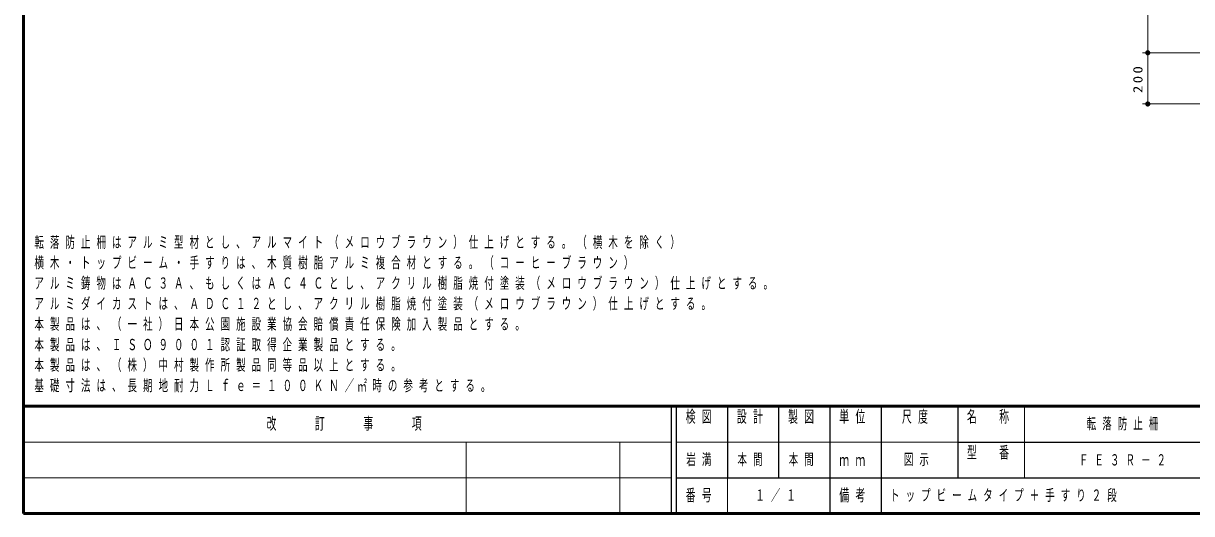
# Model space of a CAD drawing. Units: millimetres on the paper, scale 1:20. Extents: x -365 to 0, y 0 to 257.
# Drawn here: x -365 to -136.8, y 0 to 95.8 of the extents above; entities that cross this region are included whole.
import ezdxf
from ezdxf.enums import TextEntityAlignment as Align

# ---------------------------------------------------------------- set-up
doc = ezdxf.new("R2010")
doc.units = ezdxf.units.MM
doc.layers.add('LY_1', color=7, linetype='Continuous', lineweight=25)
doc.layers.add('LY_3', color=7, linetype='Continuous', lineweight=13)
doc.styles.add('ＭＳ ゴシック', font='')
doc.styles.get('ＭＳ ゴシック').set_extended_font_data('MS Gothic')

# ---------------------------------------------------------------- blocks, each defined once
blk = doc.blocks.new('filled_dot')
at = {"color": 0, "linetype": 'Continuous', "lineweight": -2, "const_width": 1.25}
blk.add_lwpolyline([(-0.625, 0, 1), (0.625, 0, 1)], format="xyb", close=True, dxfattribs=at)

msp = doc.modelspace()

# ---------------------------------------------------------------- linework, layer by layer
at = {"layer": 'LY_1', "lineweight": 13}
for p, q in [((-145.405, 90.084), (-145.405, 145.084)), ((-108.405, 90.084), (-146.405, 90.084)), ((-108.405, 90.084), (-146.405, 90.084)), ((-145.405, 80.084), (-145.405, 90.084)), ((-104.62, 80.084), (-146.405, 80.084))]:
    msp.add_line(p, q, dxfattribs=at)
at = {"layer": 'LY_3', "lineweight": 50}
for p, q in [((-365, 257), (-365, 0)), ((-365, 21), (0, 21)), ((-365, 0), (0, 0))]:
    msp.add_line(p, q, dxfattribs=at)
at = {"layer": 'LY_3', "color": 211, "lineweight": 25}
for p, q in [((-238.5, 21), (-238.5, 0)), ((-237.5, 21), (-237.5, 0)), ((-227.5, 21), (-227.5, 7)), ((-217.5, 21), (-217.5, 7)), ((-207.5, 21), (-207.5, 0)), ((-197.5, 21), (-197.5, 7)), ((-182.5, 21), (-182.5, 7)), ((-182.5, 14), (-70, 14)), ((-237.5, 7), (0, 7))]:
    msp.add_line(p, q, dxfattribs=at)
at = {"layer": 'LY_3'}
for p, q in [((-169.5, 21), (-169.5, 7)), ((-365, 14), (-238.5, 14)), ((-278.5, 14), (-278.5, 0)), ((-248.5, 14), (-248.5, 0)), ((-237.5, 14), (-182.5, 14)), ((-365, 7), (-238.5, 7)), ((-227.5, 7), (-227.5, 0))]:
    msp.add_line(p, q, dxfattribs=at)
at = {"layer": 'LY_3', "lineweight": 25}
msp.add_line((-197.5, 7), (-197.5, 0), dxfattribs=at)

# ---------------------------------------------------------------- block references
at = {"layer": 'LY_1', "lineweight": 13, "xscale": 0.4, "yscale": 0.4}
for p, rotation in [((-145.405, 90.084), 270), ((-145.405, 90.084), 90), ((-145.405, 80.084), 90)]:
    msp.add_blockref('filled_dot', p, dxfattribs=dict(at, rotation=rotation))

# ---------------------------------------------------------------- texts
at = {"layer": 'LY_1', "style": 'ＭＳ ゴシック', "width": 0.65}
msp.add_text('㎡', height=2.199, dxfattribs=at).set_placement((-299.837, 24.938), align=Align.MIDDLE_LEFT)
at = {"layer": 'LY_1', "insert": (-146.405, 85.084), "char_height": 1.833, "attachment_point": 8, "rotation": 90, "style": 'ＭＳ ゴシック'}
msp.add_mtext('\\T1.33;\\W1.15;200', dxfattribs=at)
at = {"layer": 'LY_1', "char_height": 2.199, "style": 'ＭＳ ゴシック'}
for s, insert, attachment_point in [('\\T1.64;\\W0.6;転落防止柵はアルミ型材とし、アルマイト（メロウブラウン）仕上げとする。（横木を除く）', (-362.837, 52.938), 4), ('\\T1.64;\\W0.6;横木・トップビーム・手すりは、木質樹脂アルミ複合材とする。（コーヒーブラウン）', (-362.837, 48.938), 4), ('\\T1.64;\\W0.6;アルミ鋳物はＡＣ３Ａ、もしくはＡＣ４Ｃとし、アクリル樹脂焼付塗装（メロウブラウン）仕上げとする。', (-362.837, 44.938), 4), ('\\T1.64;\\W0.6;アルミダイカストは、ＡＤＣ１２とし、アクリル樹脂焼付塗装（メロウブラウン）仕上げとする。', (-362.837, 40.938), 4), ('\\T1.64;\\W0.6;本製品は、（一社）日本公園施設業協会賠償責任保険加入製品とする。', (-362.837, 36.938), 4), ('\\T1.64;\\W0.6;本製品は、ＩＳＯ９００１認証取得企業製品とする。', (-362.837, 32.938), 4), ('\\T1.64;\\W0.6;本製品は、（株）中村製作所製品同等品以上とする。', (-362.837, 28.938), 4), ('\\T1.64;\\W0.6;基礎寸法は、長期地耐力Ｌｆｅ＝１００ＫＮ／', (-362.837, 24.938), 4), ('\\T1.64;\\W0.6;時の参考とする。', (-296.837, 24.938), 4), ('\\T1.64;\\W0.6;転落防止柵', (-149.75, 17.5), 5), ('\\T1.64;\\W0.6;岩満', (-232.5, 10.5), 5), ('\\T1.64;\\W0.6;本間', (-222.5, 10.5), 5), ('\\T1.64;\\W0.6;本間', (-212.5, 10.5), 5), ('\\T1.64;\\W0.6;図示', (-190, 10.5), 5), ('\\T1.64;\\W0.6;ＦＥ３Ｒ－２', (-149.75, 10.5), 5), ('\\T1.64;\\W0.6;１／１', (-217.5, 3.5), 5), ('\\T1.64;\\W0.6;トップビームタイプ＋手すり２段', (-173, 3.5), 5)]:
    msp.add_mtext(s, dxfattribs=dict(at, insert=insert, attachment_point=attachment_point))
at = {"layer": 'LY_3', "color": 4, "char_height": 2.346, "style": 'ＭＳ ゴシック'}
for s, insert, attachment_point in [('\\T1.64;\\W0.6;改\u3000\u3000訂\u3000\u3000事\u3000\u3000項', (-301.75, 17.5), 5), ('\\T1.64;\\W0.6;検図', (-232.5, 20.167), 2), ('\\T1.64;\\W0.6;設計', (-222.5, 20.167), 2), ('\\T1.64;\\W0.6;製図', (-212.5, 20.167), 2), ('\\T1.64;\\W0.6;単位', (-202.5, 20.167), 2), ('\\T1.64;\\W0.6;尺度', (-190.25, 20.167), 2), ('\\T1.64;\\W0.6;名\u3000称', (-176, 20.167), 2), ('\\T1.64;\\W0.6;型\u3000番', (-176, 13.167), 2), ('\\T1.64;\\W0.6;ｍｍ', (-202.5, 10.5), 5), ('\\T1.64;\\W0.6;番号', (-232.5, 3.5), 5), ('\\T1.64;\\W0.6;備考', (-202.5, 3.5), 5)]:
    msp.add_mtext(s, dxfattribs=dict(at, insert=insert, attachment_point=attachment_point))

doc.saveas('drawing.dxf')
